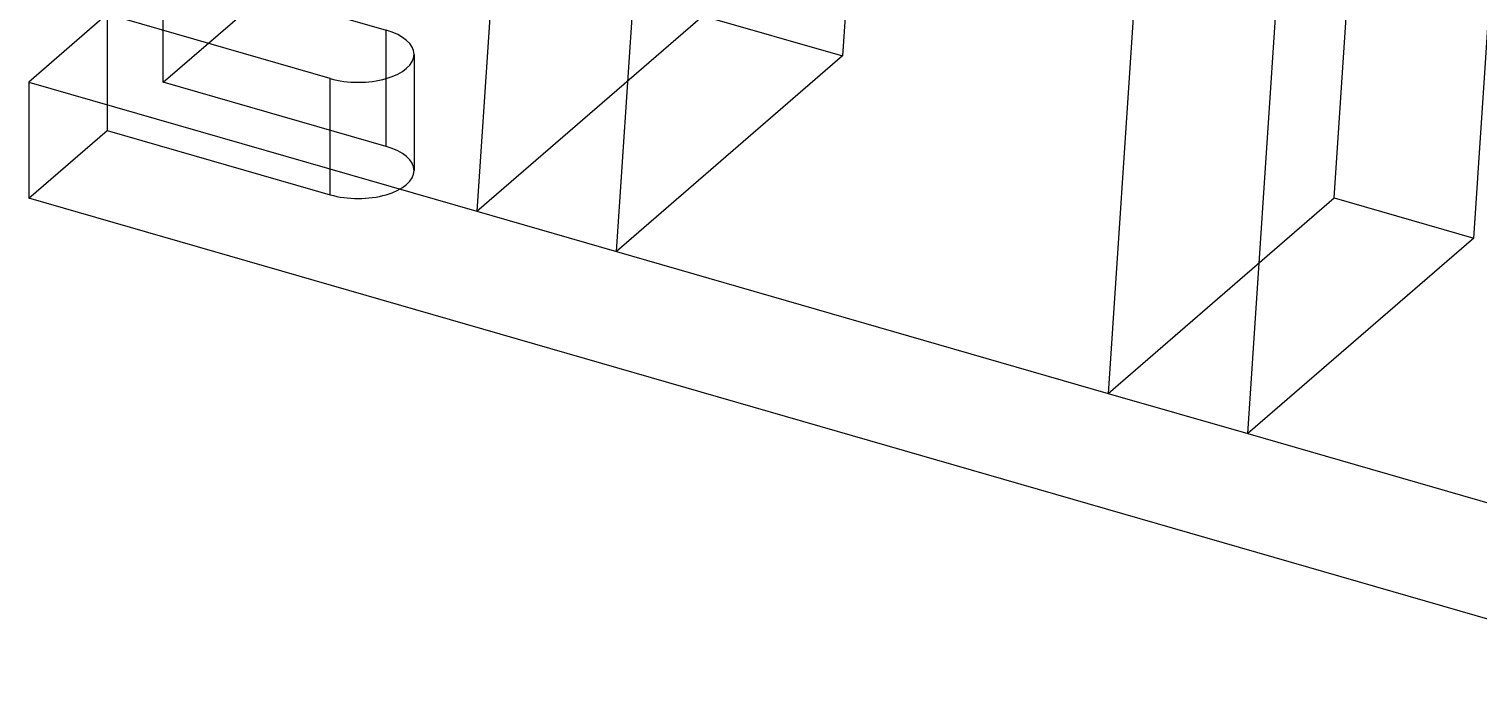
# Model space of a CAD drawing. Header units: millimetres. Extents: x -48 to 306, y -72 to 443.
# Drawn here: x -46.7 to 158.9, y -72.2 to 20.1 of the extents above; entities that cross this region are included whole.
import ezdxf

# ---------------------------------------------------------------- set-up
doc = ezdxf.new("R2010")
doc.units = ezdxf.units.MM
doc.layers.add('MAIN-1', color=7, linetype='Continuous')
doc.layers.add('MAIN-2', color=7, linetype='Continuous')

msp = doc.modelspace()

# ---------------------------------------------------------------- linework, layer by layer
at = {"layer": 'MAIN-1'}
for p, q in [((27.27, 150.2), (16.85, -5.78)), ((126.22, -37.35), (136.63, 118.63)), ((158.28, -9.58), (166.03, 106.47)), ((72.2, 68.17), (68.73, 16.27)), ((36.66, -11.5), (41.64, 63.01)), ((111.38, 42.88), (106.4, -31.63)), ((-27.65, 29.06), (3.97, 19.93)), ((-27.65, 19.9), (-27.65, 29.06)), ((-35.59, 22.19), (-46.7, 12.57)), ((-3.97, 13.06), (-35.59, 22.19)), ((3.97, 13.06), (3.97, 19.93)), ((68.73, 16.27), (36.66, -11.5)), ((-46.7, 12.57), (16.85, -5.78)), ((-46.7, 12.57), (-46.7, -3.93)), ((189.77, -72.2), (-46.7, -3.93)), ((16.85, -5.78), (36.66, -11.5)), ((158.28, -9.58), (126.22, -37.35)), ((36.66, -11.5), (106.4, -31.63)), ((106.4, -31.63), (126.22, -37.35)), ((126.22, -37.35), (189.77, -55.7))]:
    msp.add_line(p, q, dxfattribs=at)
for start_param, end_param in [(-3.141561, -2.094395), (1.047198, 3.141624)]:
    msp.add_ellipse((0, 16.5), major_axis=(-7.94, 0), ratio=0.5, start_param=start_param, end_param=end_param, dxfattribs=at)
at = {"layer": 'MAIN-2'}
for p, q in [((-27.65, 12.57), (49.34, 79.24)), ((138.47, -3.86), (143.44, 70.65)), ((-35.59, 22.19), (-35.59, 5.69)), ((16.85, -5.78), (48.91, 21.99)), ((48.91, 21.99), (68.73, 16.27)), ((-27.65, 12.57), (-27.65, 19.9)), ((7.94, 16.5), (7.94, 0)), ((3.97, 3.44), (-27.65, 12.57)), ((-3.97, -3.44), (-3.97, 13.06)), ((3.97, 3.44), (3.97, 13.06)), ((-46.7, -3.93), (-35.59, 5.69)), ((-35.59, 5.69), (-3.97, -3.44)), ((106.4, -31.63), (138.47, -3.86)), ((138.47, -3.86), (158.28, -9.58))]:
    msp.add_line(p, q, dxfattribs=at)
for start_param, end_param in [(0.000031, 1.047198), (-2.094395, 0.000031)]:
    msp.add_ellipse((0, 0), major_axis=(7.94, 0), ratio=0.5, start_param=start_param, end_param=end_param, dxfattribs=at)

doc.saveas('drawing.dxf')
